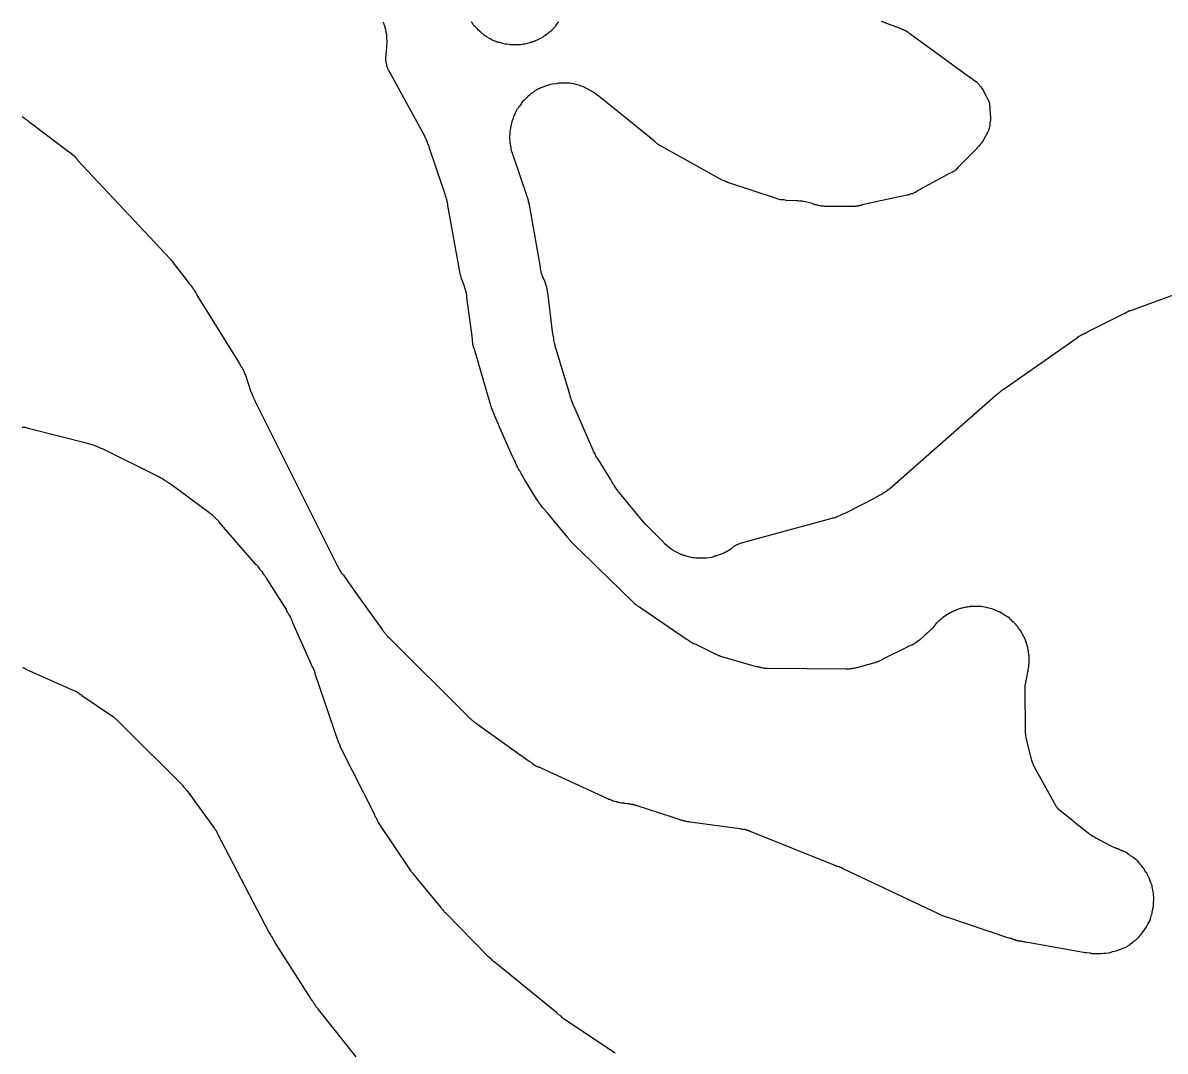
# Model space of a CAD drawing. Header units: millimetres. Extents: x 0 to 300, y 0 to 300.
# Drawn here: x 58.9 to 112.1, y 112.1 to 160 of the extents above; entities that cross this region are included whole.
import ezdxf

# ---------------------------------------------------------------- set-up
doc = ezdxf.new("R2010")
doc.units = ezdxf.units.MM
doc.layers.add('CUT', color=7, linetype='CONTINUOUS')

msp = doc.modelspace()

# ---------------------------------------------------------------- linework, layer by layer
at = {"layer": 'CUT'}
for points in [[(58.82, 155.63), (58.91, 155.57), (58.92, 155.56), (58.94, 155.54), (58.98, 155.51), (59, 155.49), (59.03, 155.47), (59.04, 155.47), (59.08, 155.44), (59.14, 155.39), (59.38, 155.21), (60.99, 154), (61.02, 153.98), (61.12, 153.9), (61.13, 153.89), (61.14, 153.88), (61.15, 153.87), (61.16, 153.87), (61.17, 153.86), (61.18, 153.85), (61.19, 153.84), (61.24, 153.8), (61.28, 153.76), (61.28, 153.75), (61.29, 153.74), (61.3, 153.74), (61.31, 153.73), (61.34, 153.7), (61.34, 153.69), (61.37, 153.66), (61.38, 153.64), (61.41, 153.6), (63.57, 151.3), (65.72, 148.99), (65.73, 148.98), (65.74, 148.98), (65.74, 148.97), (65.75, 148.96), (65.76, 148.95), (65.77, 148.95), (65.78, 148.94), (65.78, 148.93), (65.78, 148.92), (65.79, 148.92), (65.79, 148.91), (65.8, 148.91), (65.8, 148.9), (65.81, 148.89), (65.82, 148.88), (65.82, 148.87), (65.84, 148.85), (65.85, 148.84), (65.87, 148.81), (66.57, 147.89), (66.58, 147.89), (66.6, 147.86), (66.62, 147.84), (66.63, 147.83), (66.63, 147.82), (66.64, 147.81), (66.65, 147.81), (66.66, 147.8), (66.68, 147.77), (66.7, 147.74), (66.73, 147.7), (66.74, 147.69), (66.75, 147.67), (66.76, 147.66), (66.76, 147.65), (66.77, 147.64), (66.78, 147.63), (66.78, 147.62), (66.79, 147.6), (66.8, 147.6), (66.81, 147.59), (66.82, 147.57), (66.82, 147.56), (66.83, 147.55), (66.85, 147.52), (66.86, 147.49), (66.87, 147.49), (66.89, 147.46), (66.92, 147.41), (66.93, 147.39), (66.96, 147.33), (66.97, 147.31), (67, 147.26), (68.84, 144.29), (68.89, 144.21), (68.91, 144.18), (68.96, 144.1), (69.04, 143.97), (69.05, 143.96), (69.07, 143.93), (69.08, 143.91), (69.09, 143.89), (69.09, 143.88), (69.1, 143.86), (69.11, 143.85), (69.12, 143.84), (69.13, 143.82), (69.14, 143.8), (69.15, 143.77), (69.16, 143.75), (69.16, 143.74), (69.17, 143.72), (69.18, 143.71), (69.18, 143.7), (69.18, 143.69), (69.19, 143.68), (69.19, 143.67), (69.19, 143.66), (69.2, 143.64), (69.21, 143.62), (69.23, 143.58), (69.36, 143.19), (69.49, 142.8), (69.5, 142.79), (69.51, 142.77), (69.51, 142.76), (69.52, 142.74), (69.53, 142.71), (69.54, 142.69), (69.55, 142.67), (69.55, 142.65), (69.56, 142.64), (69.56, 142.63), (69.57, 142.62), (69.58, 142.59), (69.6, 142.54), (69.62, 142.48), (69.64, 142.46), (69.64, 142.45), (69.67, 142.38), (69.68, 142.35), (73.53, 134.67), (73.55, 134.62), (73.58, 134.57), (73.6, 134.55), (73.6, 134.53), (73.63, 134.48), (73.64, 134.47), (73.66, 134.42), (73.7, 134.38), (73.7, 134.37), (73.73, 134.33), (73.74, 134.32), (73.75, 134.32), (73.76, 134.3), (73.76, 134.29), (73.77, 134.29), (73.77, 134.28), (73.8, 134.25), (74.01, 133.96), (74.12, 133.8), (74.26, 133.6), (74.37, 133.45), (75.6, 131.73), (75.61, 131.71), (75.64, 131.67), (75.65, 131.66), (75.66, 131.65), (75.69, 131.62), (75.73, 131.56), (75.75, 131.53), (75.76, 131.52), (75.77, 131.51), (75.8, 131.48), (75.86, 131.41), (75.86, 131.4), (75.91, 131.35), (75.92, 131.35), (75.93, 131.34), (79.63, 127.66), (79.66, 127.62), (79.67, 127.61), (79.68, 127.61), (79.68, 127.6), (79.69, 127.59), (79.7, 127.59), (79.71, 127.58), (79.73, 127.56), (79.77, 127.52), (79.8, 127.49), (79.81, 127.49), (79.82, 127.48), (79.83, 127.47), (79.84, 127.46), (79.87, 127.44), (79.89, 127.42), (79.9, 127.42), (79.91, 127.41), (79.92, 127.4), (79.93, 127.39), (79.94, 127.38), (79.94, 127.37), (79.97, 127.36), (79.99, 127.35), (79.99, 127.34), (80, 127.34), (80.05, 127.3), (80.07, 127.29), (82.42, 125.62), (82.46, 125.59), (82.47, 125.59), (82.51, 125.56), (82.53, 125.54), (82.56, 125.53), (82.58, 125.51), (82.61, 125.48), (82.68, 125.43), (82.71, 125.41), (82.77, 125.37), (82.79, 125.36), (82.87, 125.33), (82.9, 125.32), (82.91, 125.32), (82.93, 125.31), (82.95, 125.3), (82.96, 125.3), (82.98, 125.29), (83, 125.28), (86.08, 123.86), (86.09, 123.85), (86.11, 123.84), (86.12, 123.84), (86.14, 123.83), (86.15, 123.83), (86.16, 123.82), (86.17, 123.82), (86.21, 123.81), (86.22, 123.8), (86.23, 123.8), (86.28, 123.78), (86.3, 123.77), (86.32, 123.76), (86.34, 123.76), (86.38, 123.74), (86.4, 123.73), (86.46, 123.72), (86.5, 123.71), (86.53, 123.7), (86.54, 123.7), (86.55, 123.69), (86.56, 123.69), (86.58, 123.69), (86.59, 123.68), (86.64, 123.67), (86.69, 123.66), (86.75, 123.65), (86.77, 123.65), (86.78, 123.65), (86.86, 123.64), (86.87, 123.63), (86.88, 123.63), (86.89, 123.63), (86.9, 123.63), (86.93, 123.63), (87.03, 123.62), (87.04, 123.62), (87.09, 123.61), (87.1, 123.61), (87.12, 123.61), (87.13, 123.61), (87.14, 123.6), (87.15, 123.6), (87.2, 123.59), (87.22, 123.59), (87.24, 123.59), (87.27, 123.58), (87.28, 123.58), (87.29, 123.57), (87.3, 123.57), (87.34, 123.56), (87.35, 123.56), (87.36, 123.56), (87.38, 123.55), (87.4, 123.54), (87.41, 123.54), (87.42, 123.54), (87.43, 123.54), (87.44, 123.53), (89.16, 122.97), (89.44, 122.88), (89.47, 122.87), (89.5, 122.86), (89.54, 122.85), (89.56, 122.85), (89.59, 122.84), (89.66, 122.82), (89.67, 122.82), (89.68, 122.81), (89.69, 122.81), (89.7, 122.81), (89.73, 122.8), (89.76, 122.79), (89.82, 122.78), (89.89, 122.77), (89.94, 122.76), (89.95, 122.76), (89.96, 122.76), (92.28, 122.45), (92.31, 122.44), (92.34, 122.43), (92.39, 122.42), (92.4, 122.42), (92.44, 122.41), (92.48, 122.41), (92.5, 122.41), (92.51, 122.41), (92.52, 122.41), (92.53, 122.41), (92.53, 122.4), (92.54, 122.4), (92.58, 122.39), (92.59, 122.39), (92.6, 122.39), (92.6, 122.38), (92.61, 122.38), (92.62, 122.38), (92.63, 122.38), (92.64, 122.37), (92.65, 122.37), (92.66, 122.37), (92.67, 122.36), (92.68, 122.36), (92.69, 122.36), (92.7, 122.35), (92.71, 122.35), (92.72, 122.34), (92.73, 122.34), (92.74, 122.33), (92.79, 122.31), (96.67, 120.75), (96.69, 120.74), (96.72, 120.73), (96.75, 120.72), (96.81, 120.7), (96.85, 120.69), (96.88, 120.68), (96.9, 120.67), (96.92, 120.66), (96.95, 120.65), (96.97, 120.64), (96.98, 120.64), (96.99, 120.64), (97, 120.63), (97.01, 120.63), (97.02, 120.62), (97.03, 120.62), (97.04, 120.62), (97.04, 120.61), (97.05, 120.61), (97.06, 120.6), (97.08, 120.59), (101.49, 118.5), (101.51, 118.49), (101.52, 118.49), (101.53, 118.48), (101.55, 118.47), (101.56, 118.47), (101.58, 118.46), (101.59, 118.46), (101.6, 118.45), (101.63, 118.44), (101.64, 118.44), (101.65, 118.44), (101.64, 118.43), (101.86, 118.34), (101.9, 118.33), (101.96, 118.31), (104.8, 117.36), (104.84, 117.35), (104.88, 117.34), (104.89, 117.34), (104.91, 117.34), (104.94, 117.33), (104.99, 117.31), (105, 117.3), (105.03, 117.29), (105.05, 117.28), (105.06, 117.28), (105.07, 117.28), (105.08, 117.27), (105.1, 117.27), (105.13, 117.26), (105.14, 117.25), (105.19, 117.24), (105.2, 117.23), (105.22, 117.23), (105.24, 117.22), (105.27, 117.22), (105.3, 117.21), (105.35, 117.21), (105.36, 117.21), (105.37, 117.21), (105.38, 117.2), (105.39, 117.2), (105.4, 117.2), (105.43, 117.19), (105.45, 117.19), (105.46, 117.19), (105.47, 117.19), (105.48, 117.18), (105.49, 117.18), (105.5, 117.18), (105.51, 117.18), (105.53, 117.18), (105.57, 117.17), (105.6, 117.16), (105.78, 117.13), (108.3, 116.68), (108.36, 116.67), (108.37, 116.67), (108.4, 116.67), (108.41, 116.67), (108.44, 116.67), (108.58, 116.65), (108.59, 116.65), (108.6, 116.65), (108.61, 116.64), (108.62, 116.64), (108.63, 116.64), (108.64, 116.64), (108.68, 116.63), (108.75, 116.63), (108.84, 116.63), (109.1, 116.63), (109.14, 116.63), (109.25, 116.64), (109.26, 116.64), (109.29, 116.64), (109.33, 116.64), (109.49, 116.66), (109.55, 116.67), (109.6, 116.69), (109.66, 116.71), (109.82, 116.75), (109.88, 116.77), (110.03, 116.82), (110.08, 116.84), (110.11, 116.85), (110.19, 116.88), (110.23, 116.9), (110.27, 116.92), (110.28, 116.92), (110.32, 116.94), (110.37, 116.98), (110.4, 117), (110.43, 117.01), (110.43, 117.02), (110.45, 117.03), (110.46, 117.04), (110.5, 117.07), (110.6, 117.15), (110.61, 117.16), (110.65, 117.18), (110.68, 117.21), (110.7, 117.22), (110.74, 117.26), (110.77, 117.29), (110.79, 117.3), (110.84, 117.34), (110.88, 117.38), (110.92, 117.43), (110.96, 117.48), (110.99, 117.52), (110.99, 117.53), (111.02, 117.56), (111.03, 117.56), (111.06, 117.6), (111.18, 117.77), (111.21, 117.82), (111.29, 117.96), (111.31, 117.99), (111.39, 118.15), (111.41, 118.19), (111.42, 118.24), (111.48, 118.43), (111.5, 118.49), (111.5, 118.5), (111.51, 118.54), (111.51, 118.55), (111.54, 118.69), (111.54, 118.7), (111.56, 118.81), (111.57, 118.87), (111.57, 118.92), (111.57, 118.96), (111.58, 119.16), (111.58, 119.23), (111.57, 119.37), (111.56, 119.45), (111.55, 119.48), (111.52, 119.67), (111.51, 119.73), (111.5, 119.77), (111.5, 119.78), (111.48, 119.85), (111.46, 119.91), (111.45, 119.92), (111.43, 119.97), (111.36, 120.15), (111.35, 120.17), (111.31, 120.26), (111.28, 120.31), (111.25, 120.36), (111.22, 120.4), (111.19, 120.44), (111.17, 120.48), (111.14, 120.53), (111.11, 120.57), (111.11, 120.58), (111.08, 120.62), (111.02, 120.69), (111.01, 120.71), (110.99, 120.74), (110.96, 120.77), (110.95, 120.79), (110.91, 120.83), (110.89, 120.86), (110.87, 120.88), (110.83, 120.93), (110.79, 120.97), (110.74, 121.01), (110.64, 121.09), (110.6, 121.12), (110.59, 121.12), (110.55, 121.15), (110.5, 121.18), (110.46, 121.2), (110.43, 121.22), (110.41, 121.24), (110.39, 121.26), (110.38, 121.26), (110.38, 121.27), (110.37, 121.28), (110.36, 121.29), (110.34, 121.3), (110.29, 121.33), (110.28, 121.33), (110.26, 121.35), (110.24, 121.36), (110.19, 121.38), (110.15, 121.39), (110.13, 121.4), (110.12, 121.4), (110.1, 121.41), (110.09, 121.41), (110.08, 121.41), (110.08, 121.42), (110.05, 121.43), (110.04, 121.44), (110, 121.45), (109.99, 121.46), (109.98, 121.47), (109.96, 121.47), (109.95, 121.48), (109.91, 121.49), (109.9, 121.5), (109.89, 121.5), (109.88, 121.5), (109.85, 121.51), (109.84, 121.52), (109.83, 121.52), (109.82, 121.52), (109.81, 121.53), (109.8, 121.53), (109.78, 121.54), (109.77, 121.55), (109.73, 121.57), (109.66, 121.6), (109.65, 121.6), (109.62, 121.61), (109.33, 121.76), (109.27, 121.79), (109.25, 121.8), (109.24, 121.81), (108.92, 121.98), (108.91, 121.98), (108.89, 121.99), (108.88, 122), (108.87, 122.01), (108.86, 122.02), (108.82, 122.04), (108.76, 122.07), (108.73, 122.08), (108.72, 122.09), (108.68, 122.13), (108.66, 122.14), (108.63, 122.15), (108.6, 122.17), (108.55, 122.21), (108.53, 122.22), (108.52, 122.23), (107.87, 122.75), (107.83, 122.78), (107.73, 122.87), (107.5, 123.05), (107.3, 123.21), (107.29, 123.21), (107.29, 123.22), (107.28, 123.22), (107.27, 123.24), (107.25, 123.25), (107.19, 123.31), (107.17, 123.32), (107.15, 123.33), (107.14, 123.35), (107.11, 123.39), (107.1, 123.4), (107.09, 123.4), (107.08, 123.41), (107.04, 123.47), (107.03, 123.48), (107.02, 123.5), (107.02, 123.51), (106.99, 123.56), (106.99, 123.57), (106.98, 123.59), (106.97, 123.61), (106.95, 123.63), (106.02, 125.31), (106.02, 125.32), (106.01, 125.33), (106, 125.35), (105.99, 125.37), (105.99, 125.38), (105.98, 125.39), (105.97, 125.4), (105.97, 125.41), (105.96, 125.43), (105.95, 125.46), (105.94, 125.5), (105.93, 125.51), (105.92, 125.54), (105.91, 125.58), (105.9, 125.59), (105.9, 125.6), (105.9, 125.62), (105.89, 125.63), (105.87, 125.7), (105.86, 125.75), (105.86, 125.76), (105.86, 125.77), (105.85, 125.81), (105.83, 125.86), (105.66, 126.54), (105.66, 126.56), (105.65, 126.61), (105.64, 126.62), (105.64, 126.63), (105.64, 126.64), (105.64, 126.65), (105.63, 126.66), (105.63, 126.67), (105.63, 126.68), (105.63, 126.7), (105.62, 126.76), (105.62, 126.77), (105.61, 126.79), (105.61, 126.8), (105.61, 126.81), (105.61, 126.84), (105.61, 126.86), (105.6, 126.88), (105.6, 126.89), (105.6, 126.9), (105.6, 126.91), (105.6, 126.93), (105.6, 126.94), (105.6, 126.95), (105.6, 126.97), (105.6, 126.98), (105.58, 128.94), (105.58, 128.96), (105.58, 128.99), (105.58, 129.02), (105.58, 129.03), (105.58, 129.04), (105.58, 129.06), (105.58, 129.08), (105.59, 129.09), (105.59, 129.1), (105.59, 129.11), (105.59, 129.13), (105.6, 129.19), (105.6, 129.2), (105.61, 129.21), (105.61, 129.24), (105.61, 129.26), (105.62, 129.29), (105.62, 129.3), (105.62, 129.31), (105.62, 129.32), (105.63, 129.33), (105.63, 129.34), (105.63, 129.35), (105.64, 129.39), (105.64, 129.4), (105.64, 129.41), (105.69, 129.64), (105.69, 129.65), (105.7, 129.7), (105.7, 129.71), (105.71, 129.73), (105.71, 129.75), (105.72, 129.76), (105.72, 129.77), (105.72, 129.78), (105.72, 129.8), (105.73, 129.81), (105.73, 129.82), (105.73, 129.83), (105.73, 129.84), (105.73, 129.85), (105.75, 129.99), (105.76, 130), (105.76, 130.04), (105.76, 130.05), (105.76, 130.06), (105.76, 130.08), (105.76, 130.11), (105.77, 130.12), (105.77, 130.13), (105.77, 130.14), (105.77, 130.19), (105.77, 130.2), (105.77, 130.24), (105.77, 130.25), (105.77, 130.28), (105.77, 130.3), (105.77, 130.4), (105.77, 130.48), (105.77, 130.5), (105.76, 130.51), (105.76, 130.52), (105.76, 130.54), (105.75, 130.6), (105.74, 130.67), (105.74, 130.71), (105.74, 130.73), (105.73, 130.78), (105.71, 130.87), (105.7, 130.91), (105.69, 130.93), (105.68, 130.97), (105.67, 131), (105.67, 131.01), (105.67, 131.02), (105.66, 131.03), (105.65, 131.06), (105.65, 131.07), (105.65, 131.08), (105.64, 131.11), (105.62, 131.16), (105.61, 131.2), (105.6, 131.21), (105.6, 131.22), (105.6, 131.23), (105.59, 131.25), (105.58, 131.25), (105.53, 131.37), (105.52, 131.39), (105.52, 131.4), (105.51, 131.42), (105.5, 131.43), (105.48, 131.47), (105.46, 131.51), (105.39, 131.62), (105.39, 131.63), (105.39, 131.64), (105.38, 131.65), (105.36, 131.68), (105.35, 131.69), (105.28, 131.78), (105.25, 131.83), (105.24, 131.84), (105.22, 131.86), (105.21, 131.88), (105.19, 131.9), (105.18, 131.91), (105.18, 131.92), (105.17, 131.93), (105.16, 131.94), (105.15, 131.95), (105.1, 132), (105.09, 132.02), (105.07, 132.03), (105.05, 132.06), (105.03, 132.07), (104.91, 132.19), (104.9, 132.19), (104.88, 132.21), (104.87, 132.22), (104.87, 132.23), (104.79, 132.29), (104.77, 132.3), (104.73, 132.33), (104.72, 132.34), (104.68, 132.36), (104.67, 132.37), (104.65, 132.38), (104.62, 132.4), (104.6, 132.41), (104.51, 132.47), (104.46, 132.5), (104.45, 132.5), (104.43, 132.51), (104.38, 132.54), (104.37, 132.54), (104.35, 132.55), (104.3, 132.58), (104.24, 132.6), (104.07, 132.67), (104.01, 132.69), (103.83, 132.74), (103.78, 132.75), (103.59, 132.78), (103.54, 132.79), (103.35, 132.8), (103.29, 132.8), (103.27, 132.8), (103.24, 132.8), (103.2, 132.8), (103.11, 132.79), (103.06, 132.79), (103.05, 132.79), (103.02, 132.79), (103, 132.78), (102.99, 132.78), (102.98, 132.78), (102.91, 132.77), (102.9, 132.77), (102.86, 132.77), (102.86, 132.76), (102.83, 132.76), (102.81, 132.76), (102.72, 132.74), (102.7, 132.73), (102.62, 132.71), (102.59, 132.7), (102.58, 132.7), (102.57, 132.7), (102.39, 132.64), (102.38, 132.63), (102.36, 132.62), (102.34, 132.62), (102.33, 132.61), (102.31, 132.6), (102.3, 132.6), (102.29, 132.6), (102.25, 132.58), (102.23, 132.57), (102.2, 132.55), (102.18, 132.54), (102.17, 132.54), (102.16, 132.53), (102.15, 132.53), (102.12, 132.51), (101.96, 132.42), (101.95, 132.42), (101.94, 132.42), (101.92, 132.4), (101.91, 132.39), (101.75, 132.28), (101.72, 132.25), (101.71, 132.25), (101.7, 132.24), (101.67, 132.21), (101.66, 132.2), (101.65, 132.2), (101.63, 132.18), (101.58, 132.14), (101.57, 132.13), (101.53, 132.1), (101.5, 132.06), (101.48, 132.04), (101.42, 131.98), (101.41, 131.96), (101.4, 131.95), (101.39, 131.94), (101.37, 131.92), (101.37, 131.91), (101.35, 131.89), (101.25, 131.77), (101.22, 131.74), (101.21, 131.73), (101.2, 131.72), (101.19, 131.72), (101.17, 131.69), (101.16, 131.68), (101.15, 131.67), (101.13, 131.66), (101.12, 131.66), (101.12, 131.65), (101.12, 131.64), (101.11, 131.64), (101.09, 131.63), (101.03, 131.57), (101, 131.54), (100.91, 131.46), (100.88, 131.43), (100.84, 131.39), (100.69, 131.26), (100.67, 131.24), (100.64, 131.22), (100.63, 131.21), (100.62, 131.2), (100.61, 131.2), (100.58, 131.18), (100.52, 131.13), (100.51, 131.12), (100.46, 131.09), (100.45, 131.08), (100.43, 131.07), (100.4, 131.05), (100.39, 131.05), (100.38, 131.04), (100.37, 131.04), (100.36, 131.03), (100.35, 131.03), (100.35, 131.02), (100.33, 131.01), (100.32, 131.01), (100.31, 131), (100.28, 130.99), (100.24, 130.97), (100.22, 130.96), (100.16, 130.94), (100.08, 130.9), (98.91, 130.32), (98.89, 130.3), (98.81, 130.26), (98.78, 130.25), (98.75, 130.23), (98.74, 130.23), (98.69, 130.21), (98.68, 130.2), (98.67, 130.2), (98.63, 130.19), (98.62, 130.18), (98.6, 130.18), (98.59, 130.17), (98.58, 130.17), (98.57, 130.17), (98.24, 130.08), (98.2, 130.07), (98.12, 130.05), (97.73, 129.94), (97.72, 129.94), (97.65, 129.92), (97.64, 129.92), (97.61, 129.91), (97.6, 129.91), (97.59, 129.91), (97.58, 129.91), (97.57, 129.9), (97.56, 129.9), (97.55, 129.9), (97.54, 129.9), (97.51, 129.89), (97.5, 129.89), (97.43, 129.89), (97.38, 129.88), (97.34, 129.88), (97.32, 129.88), (97.3, 129.87), (97.28, 129.87), (97.26, 129.87), (97.22, 129.87), (93.55, 129.91), (93.54, 129.91), (93.53, 129.91), (93.5, 129.91), (93.47, 129.91), (93.46, 129.91), (93.45, 129.91), (93.44, 129.91), (93.43, 129.91), (93.41, 129.91), (93.4, 129.92), (93.39, 129.92), (93.33, 129.93), (93.31, 129.93), (93.3, 129.93), (93.29, 129.93), (93.28, 129.94), (93.27, 129.94), (93.24, 129.95), (93.23, 129.95), (93.22, 129.95), (93.2, 129.96), (93.19, 129.96), (93.18, 129.97), (93.16, 129.97), (93.12, 129.98), (93.11, 129.98), (93.1, 129.98), (93.06, 129.99), (91.4, 130.46), (91.38, 130.47), (91.36, 130.48), (91.33, 130.49), (91.32, 130.49), (91.31, 130.49), (91.3, 130.5), (91.29, 130.5), (91.25, 130.52), (91.19, 130.55), (91.18, 130.55), (91.17, 130.55), (91.15, 130.56), (91.14, 130.57), (90.27, 131.01), (90.25, 131.02), (90.2, 131.04), (90.14, 131.06), (90.13, 131.06), (90.12, 131.06), (90.1, 131.07), (90.08, 131.08), (90.07, 131.09), (90.06, 131.09), (90.06, 131.1), (90.05, 131.1), (90.03, 131.12), (90.02, 131.12), (90, 131.13), (89.99, 131.13), (89.99, 131.14), (89.98, 131.14), (89.97, 131.15), (89.96, 131.16), (89.94, 131.18), (89.93, 131.18), (89.92, 131.19), (89.91, 131.19), (89.91, 131.2), (89.9, 131.2), (89.89, 131.21), (89.88, 131.22), (89.87, 131.22), (89.84, 131.24), (89.83, 131.25), (89.82, 131.25), (89.81, 131.26), (89.8, 131.26), (89.79, 131.27), (89.78, 131.28), (87.67, 132.72), (87.61, 132.76), (87.6, 132.76), (87.54, 132.8), (87.49, 132.84), (87.47, 132.85), (87.45, 132.87), (87.41, 132.9), (87.39, 132.91), (87.36, 132.94), (87.34, 132.96), (87.32, 132.98), (87.31, 132.99), (87.3, 132.99), (87.29, 133), (87.29, 133.01), (85.63, 134.63), (85.45, 134.81), (85.24, 135.01), (85.08, 135.16), (84.54, 135.69), (84.45, 135.78), (84.44, 135.79), (84.43, 135.8), (84.42, 135.81), (84.41, 135.82), (84.4, 135.83), (84.39, 135.85), (84.38, 135.85), (84.37, 135.86), (84.37, 135.87), (84.36, 135.88), (84.35, 135.89), (84.34, 135.9), (84.33, 135.91), (84.32, 135.92), (84.31, 135.93), (84.31, 135.94), (84.3, 135.97), (84.29, 135.97), (84.28, 135.99), (84.25, 136.03), (83.58, 136.83), (83.31, 137.16), (83.15, 137.35), (83.1, 137.4), (83.01, 137.51), (83, 137.52), (83, 137.53), (82.99, 137.54), (82.98, 137.55), (82.98, 137.56), (82.97, 137.57), (82.96, 137.58), (82.95, 137.59), (82.94, 137.6), (82.94, 137.61), (82.93, 137.62), (82.93, 137.64), (82.92, 137.64), (82.91, 137.64), (82.91, 137.65), (82.91, 137.66), (82.9, 137.67), (82.89, 137.67), (82.89, 137.68), (82.88, 137.69), (82.88, 137.7), (82.87, 137.71), (82.86, 137.73), (82.85, 137.74), (82.82, 137.78), (82.28, 138.67), (82.13, 138.92), (82.09, 138.99), (82.05, 139.06), (82.02, 139.11), (82.01, 139.12), (82, 139.15), (81.99, 139.17), (81.98, 139.18), (81.98, 139.19), (81.97, 139.19), (81.97, 139.2), (81.96, 139.21), (81.95, 139.22), (81.94, 139.23), (81.94, 139.24), (81.93, 139.25), (81.93, 139.26), (81.92, 139.27), (81.92, 139.28), (81.91, 139.29), (81.91, 139.3), (81.91, 139.31), (81.9, 139.32), (81.89, 139.33), (81.89, 139.34), (81.88, 139.35), (81.88, 139.36), (81.87, 139.38), (81.77, 139.61), (81.69, 139.79), (81.56, 140.07), (81.17, 140.95), (81.05, 141.23), (81.04, 141.25), (81.03, 141.28), (80.83, 141.75), (80.83, 141.76), (80.8, 141.84), (80.78, 141.87), (80.76, 141.93), (80.75, 141.94), (80.74, 141.95), (80.74, 141.97), (80.74, 141.98), (80.73, 141.99), (80.73, 142), (80.72, 142.03), (80.71, 142.04), (80.71, 142.05), (80.69, 142.11), (80.6, 142.42), (80.6, 142.43), (79.93, 144.73), (79.91, 144.78), (79.89, 144.83), (79.87, 144.87), (79.87, 144.88), (79.86, 144.89), (79.86, 144.9), (79.86, 144.91), (79.86, 144.93), (79.85, 144.98), (79.84, 144.99), (79.84, 145), (79.84, 145.02), (79.81, 145.24), (79.78, 145.51), (79.75, 145.73), (79.62, 146.75), (79.56, 147.19), (79.56, 147.25), (79.55, 147.31), (79.52, 147.46), (79.5, 147.51), (79.5, 147.52), (79.49, 147.55), (79.45, 147.69), (79.45, 147.7), (79.44, 147.71), (79.44, 147.72), (79.44, 147.73), (79.43, 147.74), (79.43, 147.75), (79.43, 147.76), (79.36, 147.93), (79.35, 147.96), (79.33, 148.01), (79.32, 148.03), (79.31, 148.04), (79.31, 148.05), (79.3, 148.08), (79.3, 148.11), (79.28, 148.17), (79.27, 148.23), (79.26, 148.25), (79.25, 148.31), (78.67, 151.48), (78.67, 151.49), (78.66, 151.53), (78.66, 151.54), (78.65, 151.59), (78.65, 151.6), (78.65, 151.62), (78.64, 151.64), (78.64, 151.66), (78.64, 151.67), (78.63, 151.7), (78.63, 151.71), (78.63, 151.72), (78.63, 151.74), (78.62, 151.75), (78.62, 151.76), (78.62, 151.78), (78.61, 151.78), (78.61, 151.8), (78.6, 151.82), (78.59, 151.86), (78.58, 151.87), (78.57, 151.91), (78.56, 151.92), (78.56, 151.93), (78.56, 151.94), (78.55, 151.99), (78.54, 152.01), (78.53, 152.02), (78.53, 152.03), (78.53, 152.04), (78.48, 152.19), (78.45, 152.28), (78.43, 152.34), (78.4, 152.41), (77.82, 154.15), (77.8, 154.2), (77.79, 154.24), (77.78, 154.26), (77.76, 154.31), (77.74, 154.36), (77.72, 154.42), (77.72, 154.43), (77.71, 154.44), (77.71, 154.45), (77.71, 154.46), (77.7, 154.47), (77.7, 154.48), (77.68, 154.53), (77.67, 154.54), (77.66, 154.56), (77.65, 154.57), (77.64, 154.59), (77.62, 154.63), (77.61, 154.65), (77.61, 154.66), (77.6, 154.68), (77.59, 154.72), (76, 157.64), (75.99, 157.65), (75.98, 157.66), (75.97, 157.68), (75.97, 157.69), (75.96, 157.7), (75.96, 157.71), (75.95, 157.71), (75.95, 157.72), (75.92, 157.77), (75.91, 157.79), (75.9, 157.81), (75.87, 157.87), (75.86, 157.9), (75.86, 157.91), (75.85, 157.92), (75.84, 157.95), (75.84, 157.96), (75.84, 157.98), (75.83, 157.98), (75.83, 157.99), (75.83, 158.01), (75.82, 158.03), (75.82, 158.04), (75.81, 158.09), (75.79, 158.19), (75.79, 158.2), (75.79, 158.21), (75.78, 158.22), (75.78, 158.23), (75.78, 158.25), (75.78, 158.3), (75.78, 158.34), (75.78, 158.4), (75.78, 158.43), (75.79, 158.44), (75.79, 158.45), (75.79, 158.49), (75.79, 158.54), (75.82, 158.83), (75.82, 158.84), (75.83, 158.85), (75.83, 158.88), (75.83, 158.93), (75.84, 159.01), (75.84, 159.05), (75.84, 159.09), (75.84, 159.1), (75.84, 159.15), (75.83, 159.28), (75.83, 159.31), (75.83, 159.33), (75.83, 159.34), (75.83, 159.38), (75.82, 159.44), (75.8, 159.55), (75.79, 159.59), (75.78, 159.65), (75.78, 159.66), (75.77, 159.71), (75.75, 159.77), (75.74, 159.8), (75.74, 159.81), (75.73, 159.82), (75.73, 159.83), (75.73, 159.84), (75.71, 159.9), (75.7, 159.91), (75.7, 159.92), (75.7, 159.93), (75.69, 159.97), (75.67, 160.02)], [(79.75, 160.04), (79.8, 159.99), (79.8, 159.98), (79.82, 159.95), (79.83, 159.94), (79.85, 159.92), (79.87, 159.89), (79.91, 159.85), (80.03, 159.73), (80.04, 159.72), (80.16, 159.6), (80.2, 159.56), (80.21, 159.56), (80.25, 159.52), (80.28, 159.5), (80.3, 159.49), (80.33, 159.46), (80.38, 159.42), (80.4, 159.41), (80.41, 159.4), (80.42, 159.39), (80.43, 159.39), (80.44, 159.38), (80.46, 159.37), (80.48, 159.35), (80.59, 159.28), (80.64, 159.26), (80.65, 159.26), (80.65, 159.25), (80.69, 159.23), (80.74, 159.21), (80.79, 159.18), (80.8, 159.17), (80.81, 159.17), (80.84, 159.16), (80.86, 159.15), (80.9, 159.14), (80.91, 159.13), (80.93, 159.13), (80.94, 159.12), (80.98, 159.11), (81, 159.1), (81.05, 159.09), (81.06, 159.09), (81.07, 159.09), (81.27, 159.04), (81.34, 159.02), (81.39, 159.02), (81.41, 159.02), (81.42, 159.02), (81.52, 159), (81.56, 158.99), (81.58, 158.99), (81.61, 158.99), (81.62, 158.99), (81.74, 158.98), (81.81, 158.98), (82.01, 158.99), (82.05, 158.99), (82.13, 159), (82.2, 159.01), (82.27, 159.02), (82.49, 159.08), (82.5, 159.08), (82.52, 159.09), (82.54, 159.09), (82.55, 159.09), (82.56, 159.1), (82.57, 159.1), (82.58, 159.1), (82.6, 159.11), (82.63, 159.12), (82.66, 159.13), (82.69, 159.14), (82.71, 159.15), (82.74, 159.16), (82.94, 159.25), (82.96, 159.26), (83.04, 159.3), (83.09, 159.33), (83.13, 159.36), (83.16, 159.39), (83.17, 159.39), (83.19, 159.41), (83.32, 159.5), (83.36, 159.53), (83.37, 159.54), (83.4, 159.56), (83.41, 159.57), (83.45, 159.6), (83.5, 159.64), (83.55, 159.69), (83.58, 159.72), (83.62, 159.76), (83.63, 159.78), (83.64, 159.78), (83.66, 159.81), (83.7, 159.85), (83.74, 159.91), (83.74, 159.92), (83.85, 160.05)], [(98.87, 160.07), (99.78, 159.73), (99.8, 159.72), (99.82, 159.71), (99.85, 159.7), (99.86, 159.7), (99.87, 159.69), (99.9, 159.69), (99.91, 159.68), (99.92, 159.68), (99.93, 159.67), (99.99, 159.64), (100.03, 159.62), (100.04, 159.61), (100.05, 159.61), (100.07, 159.6), (100.1, 159.57), (100.11, 159.57), (100.12, 159.56), (100.14, 159.54), (100.15, 159.53), (100.17, 159.52), (100.18, 159.51), (100.2, 159.5), (103.06, 157.42), (103.08, 157.41), (103.14, 157.37), (103.18, 157.34), (103.23, 157.3), (103.25, 157.29), (103.31, 157.25), (103.35, 157.22), (103.38, 157.19), (103.38, 157.18), (103.39, 157.18), (103.4, 157.17), (103.41, 157.16), (103.43, 157.13), (103.46, 157.08), (103.49, 157.04), (103.51, 157.03), (103.51, 157.02), (103.52, 157.01), (103.57, 156.93), (103.62, 156.86), (103.75, 156.6), (103.76, 156.58), (103.78, 156.55), (103.79, 156.52), (103.8, 156.51), (103.82, 156.46), (103.83, 156.45), (103.84, 156.44), (103.84, 156.43), (103.85, 156.42), (103.85, 156.41), (103.86, 156.4), (103.88, 156.35), (103.9, 156.31), (103.91, 156.28), (103.92, 156.25), (103.92, 156.24), (103.92, 156.22), (103.92, 156.19), (103.92, 156.15), (103.93, 156.12), (103.93, 156.11), (103.93, 156.05), (103.94, 156), (103.94, 155.99), (103.94, 155.96), (103.96, 155.6), (103.96, 155.48), (103.95, 155.37), (103.94, 155.35), (103.93, 155.29), (103.93, 155.23), (103.93, 155.2), (103.93, 155.18), (103.93, 155.16), (103.92, 155.15), (103.92, 155.14), (103.91, 155.11), (103.91, 155.1), (103.9, 155.08), (103.9, 155.07), (103.9, 155.06), (103.89, 155.03), (103.88, 155.02), (103.88, 155.01), (103.87, 154.99), (103.87, 154.98), (103.86, 154.95), (103.84, 154.92), (103.64, 154.55), (103.64, 154.54), (103.63, 154.52), (103.62, 154.51), (103.62, 154.5), (103.61, 154.49), (103.61, 154.48), (103.6, 154.47), (103.6, 154.46), (103.59, 154.45), (103.58, 154.44), (103.57, 154.43), (103.56, 154.42), (103.56, 154.41), (103.55, 154.4), (103.55, 154.39), (103.54, 154.38), (103.52, 154.36), (103.52, 154.35), (103.49, 154.32), (103.49, 154.31), (103.48, 154.3), (103.47, 154.29), (103.46, 154.28), (103.44, 154.26), (103.42, 154.24), (103.4, 154.22), (103.36, 154.18), (103.33, 154.14), (102.45, 153.26), (102.41, 153.21), (102.4, 153.19), (102.39, 153.19), (102.38, 153.18), (102.37, 153.16), (102.36, 153.15), (102.34, 153.13), (102.33, 153.12), (102.3, 153.11), (102.3, 153.1), (102.28, 153.08), (102.26, 153.06), (102.25, 153.06), (102.21, 153.04), (102.18, 153.03), (102.16, 153.02), (102.14, 153.01), (102.06, 152.98), (102.02, 152.96), (102, 152.95), (100.7, 152.24), (100.68, 152.23), (100.67, 152.22), (100.63, 152.19), (100.62, 152.19), (100.6, 152.18), (100.58, 152.17), (100.57, 152.16), (100.54, 152.15), (100.53, 152.14), (100.51, 152.12), (100.5, 152.12), (100.49, 152.11), (100.47, 152.1), (100.45, 152.09), (100.44, 152.09), (100.38, 152.06), (100.35, 152.04), (100.33, 152.03), (100.32, 152.03), (100.29, 152.02), (100.26, 152.02), (100.21, 152), (100.17, 151.99), (100.15, 151.98), (100.13, 151.98), (100.11, 151.97), (100.1, 151.97), (100.07, 151.97), (97.99, 151.51), (97.97, 151.5), (97.95, 151.49), (97.94, 151.49), (97.93, 151.49), (97.92, 151.49), (97.9, 151.48), (97.88, 151.48), (97.86, 151.47), (97.83, 151.46), (97.82, 151.46), (97.8, 151.45), (97.78, 151.45), (97.75, 151.45), (97.71, 151.45), (97.66, 151.44), (97.62, 151.44), (97.61, 151.44), (97.53, 151.43), (96.24, 151.44), (96.23, 151.44), (96.18, 151.45), (96.13, 151.45), (96.11, 151.45), (96.08, 151.45), (96.07, 151.45), (96.02, 151.47), (95.96, 151.48), (95.95, 151.48), (95.94, 151.48), (95.93, 151.48), (95.92, 151.49), (95.86, 151.51), (95.85, 151.51), (95.81, 151.52), (95.8, 151.52), (95.79, 151.52), (95.76, 151.53), (95.75, 151.53), (95.71, 151.55), (95.66, 151.57), (95.6, 151.59), (95.46, 151.63), (95.41, 151.64), (95.25, 151.67), (95.2, 151.68), (95.14, 151.69), (95.08, 151.69), (95.07, 151.69), (94.98, 151.7), (94.93, 151.7), (94.92, 151.7), (94.46, 151.72), (94.43, 151.72), (94.41, 151.73), (94.34, 151.74), (94.29, 151.74), (94.28, 151.74), (94.23, 151.75), (94.22, 151.75), (94.17, 151.75), (94.11, 151.77), (94.06, 151.78), (94.04, 151.79), (91.72, 152.56), (91.7, 152.57), (91.69, 152.57), (91.67, 152.58), (91.65, 152.59), (91.64, 152.59), (91.62, 152.6), (91.59, 152.61), (91.58, 152.61), (91.58, 152.62), (91.56, 152.63), (91.54, 152.64), (91.51, 152.65), (91.46, 152.67), (88.61, 154.25), (88.57, 154.27), (88.52, 154.3), (88.49, 154.32), (88.43, 154.36), (88.37, 154.42), (88.35, 154.43), (88.31, 154.48), (85.73, 156.56), (85.68, 156.59), (85.61, 156.64), (85.45, 156.76), (85.41, 156.78), (85.37, 156.81), (85.22, 156.89), (85.21, 156.9), (85.04, 156.98), (84.99, 157.01), (84.94, 157.03), (84.88, 157.05), (84.87, 157.05), (84.83, 157.07), (84.76, 157.09), (84.52, 157.15), (84.44, 157.17), (84.43, 157.17), (84.35, 157.18), (84.28, 157.18), (84.24, 157.18), (84.05, 157.19), (83.98, 157.19), (83.83, 157.18), (83.75, 157.17), (83.72, 157.16), (83.53, 157.13), (83.46, 157.12), (83.32, 157.08), (83.27, 157.06), (83.05, 156.98), (82.99, 156.96), (82.96, 156.94), (82.95, 156.94), (82.91, 156.92), (82.87, 156.9), (82.86, 156.9), (82.81, 156.87), (82.73, 156.82), (82.71, 156.8), (82.69, 156.79), (82.68, 156.78), (82.67, 156.77), (82.66, 156.77), (82.65, 156.76), (82.64, 156.75), (82.63, 156.75), (82.62, 156.74), (82.61, 156.73), (82.56, 156.7), (82.47, 156.63), (82.42, 156.58), (82.38, 156.54), (82.36, 156.52), (82.34, 156.5), (82.29, 156.46), (82.25, 156.42), (82.21, 156.38), (82.16, 156.34), (82.14, 156.3), (82.13, 156.29), (82.13, 156.28), (82.11, 156.27), (82.11, 156.26), (82.09, 156.23), (82.08, 156.21), (81.98, 156.08), (81.96, 156.06), (81.94, 156.03), (81.93, 156.01), (81.91, 155.98), (81.9, 155.97), (81.89, 155.95), (81.87, 155.92), (81.82, 155.82), (81.81, 155.79), (81.73, 155.61), (81.71, 155.56), (81.65, 155.38), (81.63, 155.32), (81.63, 155.3), (81.62, 155.26), (81.62, 155.25), (81.59, 155.11), (81.57, 155.01), (81.56, 154.95), (81.56, 154.89), (81.56, 154.85), (81.55, 154.65), (81.55, 154.57), (81.56, 154.48), (81.56, 154.47), (81.56, 154.41), (81.57, 154.35), (81.58, 154.31), (81.6, 154.22), (81.6, 154.2), (81.6, 154.16), (81.61, 154.14), (81.61, 154.13), (81.61, 154.11), (81.62, 154.06), (81.64, 154), (81.64, 153.99), (81.65, 153.97), (81.66, 153.95), (81.67, 153.93), (81.67, 153.91), (81.69, 153.85), (81.7, 153.85), (82.37, 151.87), (82.38, 151.84), (82.38, 151.82), (82.39, 151.8), (82.4, 151.77), (82.4, 151.76), (82.41, 151.74), (82.41, 151.73), (82.41, 151.72), (82.42, 151.69), (82.42, 151.68), (82.42, 151.66), (82.44, 151.6), (82.45, 151.57), (82.45, 151.56), (82.46, 151.51), (82.97, 148.61), (82.97, 148.6), (82.98, 148.55), (82.98, 148.52), (82.99, 148.49), (82.99, 148.46), (83, 148.43), (83.01, 148.39), (83.01, 148.37), (83.01, 148.36), (83.03, 148.3), (83.06, 148.21), (83.08, 148.16), (83.11, 148.11), (83.14, 148.04), (83.16, 148), (83.17, 147.99), (83.17, 147.98), (83.17, 147.96), (83.18, 147.95), (83.18, 147.93), (83.19, 147.92), (83.19, 147.91), (83.19, 147.9), (83.2, 147.89), (83.2, 147.88), (83.2, 147.87), (83.22, 147.82), (83.22, 147.81), (83.24, 147.77), (83.24, 147.76), (83.26, 147.72), (83.27, 147.66), (83.28, 147.61), (83.29, 147.58), (83.29, 147.55), (83.29, 147.53), (83.3, 147.49), (83.3, 147.48), (83.31, 147.44), (83.31, 147.43), (83.55, 145.49), (83.56, 145.43), (83.58, 145.38), (83.59, 145.32), (83.6, 145.27), (83.6, 145.26), (83.6, 145.2), (83.61, 145.14), (83.63, 145.08), (83.65, 144.99), (83.66, 144.97), (83.66, 144.95), (83.67, 144.9), (83.69, 144.85), (84.32, 142.76), (84.33, 142.71), (84.34, 142.69), (84.35, 142.66), (84.35, 142.65), (84.36, 142.6), (84.37, 142.55), (84.38, 142.54), (84.39, 142.49), (84.4, 142.48), (84.41, 142.44), (84.42, 142.42), (84.46, 142.3), (84.47, 142.28), (84.49, 142.24), (84.5, 142.21), (84.5, 142.2), (84.52, 142.16), (85.41, 140.12), (85.42, 140.11), (85.43, 140.07), (85.44, 140.05), (85.46, 140.01), (85.5, 139.93), (85.53, 139.88), (85.57, 139.79), (85.61, 139.74), (85.62, 139.72), (85.64, 139.68), (85.65, 139.67), (85.66, 139.66), (86.24, 138.73), (86.25, 138.71), (86.26, 138.7), (86.26, 138.69), (86.28, 138.67), (86.28, 138.66), (86.3, 138.63), (86.31, 138.62), (86.31, 138.61), (86.32, 138.6), (86.33, 138.56), (86.34, 138.56), (86.35, 138.54), (86.36, 138.51), (86.4, 138.47), (86.41, 138.46), (86.42, 138.44), (86.43, 138.41), (86.48, 138.33), (86.5, 138.3), (86.6, 138.17), (86.6, 138.16), (86.62, 138.14), (86.63, 138.12), (86.65, 138.11), (86.66, 138.09), (87.73, 136.79), (87.77, 136.75), (87.78, 136.75), (87.77, 136.74), (87.85, 136.65), (87.88, 136.63), (87.91, 136.6), (87.93, 136.58), (87.94, 136.57), (88.74, 135.77), (88.76, 135.75), (88.81, 135.7), (88.87, 135.66), (88.9, 135.63), (88.91, 135.63), (88.93, 135.6), (89.07, 135.49), (89.09, 135.47), (89.1, 135.47), (89.15, 135.44), (89.2, 135.4), (89.22, 135.39), (89.32, 135.34), (89.5, 135.25), (89.51, 135.24), (89.52, 135.24), (89.55, 135.23), (89.57, 135.22), (89.61, 135.21), (89.62, 135.2), (89.64, 135.2), (89.65, 135.19), (89.69, 135.18), (89.71, 135.17), (89.74, 135.17), (89.76, 135.16), (89.78, 135.16), (90, 135.1), (90.08, 135.08), (90.15, 135.08), (90.16, 135.08), (90.23, 135.07), (90.27, 135.07), (90.47, 135.06), (90.54, 135.06), (90.69, 135.07), (90.72, 135.07), (90.96, 135.1), (91.02, 135.11), (91.07, 135.13), (91.12, 135.15), (91.15, 135.16), (91.18, 135.16), (91.23, 135.18), (91.29, 135.2), (91.38, 135.24), (91.4, 135.24), (91.42, 135.25), (91.48, 135.27), (91.51, 135.28), (91.54, 135.29), (91.56, 135.3), (91.57, 135.3), (91.59, 135.32), (91.62, 135.33), (91.63, 135.34), (91.64, 135.34), (91.68, 135.37), (91.69, 135.37), (91.79, 135.43), (91.81, 135.44), (91.84, 135.46), (91.89, 135.5), (91.9, 135.51), (91.9, 135.5), (92.04, 135.62), (92.09, 135.65), (92.15, 135.68), (92.17, 135.69), (92.22, 135.72), (92.24, 135.72), (92.27, 135.73), (92.28, 135.73), (92.3, 135.74), (92.36, 135.76), (92.41, 135.78), (92.42, 135.78), (92.43, 135.78), (92.46, 135.79), (96.53, 136.9), (96.54, 136.9), (96.6, 136.92), (96.62, 136.92), (96.66, 136.93), (96.72, 136.95), (96.78, 136.97), (96.8, 136.98), (96.81, 136.99), (96.82, 136.99), (97.01, 137.07), (97.04, 137.09), (97.07, 137.1), (97.08, 137.11), (97.09, 137.11), (97.14, 137.13), (97.19, 137.15), (98.62, 137.87), (98.66, 137.9), (98.69, 137.92), (98.7, 137.92), (98.71, 137.93), (98.75, 137.95), (98.76, 137.96), (98.91, 138.04), (98.95, 138.06), (99, 138.1), (99.02, 138.11), (99.04, 138.12), (99.07, 138.15), (99.09, 138.16), (99.13, 138.18), (99.15, 138.21), (99.18, 138.22), (99.21, 138.26), (99.22, 138.27), (99.23, 138.27), (99.27, 138.3), (104.22, 142.64), (104.23, 142.65), (104.26, 142.67), (104.29, 142.69), (104.29, 142.7), (104.31, 142.71), (104.35, 142.75), (104.36, 142.76), (104.37, 142.76), (104.4, 142.79), (104.42, 142.8), (104.46, 142.84), (104.47, 142.85), (104.47, 142.84), (104.48, 142.85), (104.52, 142.89), (104.53, 142.89), (104.54, 142.9), (104.55, 142.91), (104.58, 142.92), (104.6, 142.94), (107.92, 145.25), (107.93, 145.26), (107.95, 145.27), (107.97, 145.28), (107.99, 145.3), (108.02, 145.32), (108.06, 145.36), (108.07, 145.37), (108.1, 145.39), (108.13, 145.41), (108.16, 145.43), (108.2, 145.45), (108.23, 145.46), (108.27, 145.48), (108.31, 145.5), (108.35, 145.52), (108.36, 145.52), (108.38, 145.53), (108.41, 145.54), (108.44, 145.56), (108.46, 145.57), (108.49, 145.59), (110.2, 146.45), (110.22, 146.46), (110.24, 146.47), (110.34, 146.53), (110.35, 146.53), (110.37, 146.54), (110.42, 146.57), (110.44, 146.58), (110.46, 146.58), (110.48, 146.59), (110.5, 146.59), (110.55, 146.6), (110.6, 146.62), (110.62, 146.63), (110.64, 146.64), (113.36, 147.63)], [(86.47, 111.98), (84.16, 113.52), (84.1, 113.55), (84.09, 113.57), (84.06, 113.59), (84.05, 113.59), (84.01, 113.63), (83.99, 113.65), (83.95, 113.7), (83.92, 113.72), (83.9, 113.74), (83.84, 113.77), (83.83, 113.78), (83.82, 113.78), (83.79, 113.81), (83.78, 113.82), (83.74, 113.87), (80.9, 116.17), (80.83, 116.23), (80.82, 116.23), (80.8, 116.25), (80.78, 116.27), (80.76, 116.3), (80.74, 116.32), (80.7, 116.36), (80.69, 116.37), (80.68, 116.38), (80.66, 116.39), (80.62, 116.43), (80.58, 116.45), (80.58, 116.46), (80.54, 116.49), (80.52, 116.5), (80.52, 116.51), (78.58, 118.5), (78.53, 118.54), (78.52, 118.55), (78.5, 118.57), (78.48, 118.6), (78.48, 118.61), (78.46, 118.64), (78.45, 118.65), (78.44, 118.66), (78.41, 118.69), (78.41, 118.7), (78.39, 118.72), (78.37, 118.74), (78.35, 118.77), (77.22, 120.14), (77.19, 120.18), (77.15, 120.23), (77.11, 120.27), (77.1, 120.27), (77.09, 120.28), (77.08, 120.29), (77.08, 120.3), (77.07, 120.31), (77.06, 120.32), (77.05, 120.35), (77.03, 120.37), (77.02, 120.37), (77.02, 120.38), (77, 120.4), (76.98, 120.43), (76.96, 120.46), (76.92, 120.51), (76.89, 120.55), (75.43, 122.73), (75.42, 122.76), (75.41, 122.77), (75.41, 122.78), (75.39, 122.83), (75.36, 122.87), (75.36, 122.88), (75.35, 122.89), (75.34, 122.91), (75.32, 122.95), (75.3, 122.98), (75.28, 123.03), (75.26, 123.08), (73.71, 126.15), (73.68, 126.21), (73.63, 126.35), (73.61, 126.4), (73.59, 126.42), (72.49, 129.66), (72.49, 129.68), (72.48, 129.72), (72.47, 129.73), (72.46, 129.77), (72.44, 129.82), (72.44, 129.83), (72.42, 129.88), (72.39, 129.94), (72.36, 129.98), (72.35, 129.99), (72.32, 130.05), (71.44, 132.03), (71.42, 132.09), (71.41, 132.12), (71.4, 132.15), (71.38, 132.2), (71.37, 132.23), (71.31, 132.35), (71.27, 132.41), (71.24, 132.46), (71.22, 132.49), (71.19, 132.54), (71.19, 132.55), (71.16, 132.6), (71.14, 132.65), (70.24, 134.07), (70.23, 134.08), (70.23, 134.09), (70.23, 134.1), (70.21, 134.11), (70.21, 134.12), (70.2, 134.12), (70.2, 134.13), (70.19, 134.14), (70.18, 134.16), (70.16, 134.19), (70.16, 134.2), (70.14, 134.22), (70.13, 134.22), (70.13, 134.23), (70.12, 134.24), (70.12, 134.25), (70.11, 134.25), (70.09, 134.3), (70.06, 134.33), (70.06, 134.34), (70.05, 134.34), (70.05, 134.35), (70.04, 134.36), (70.02, 134.41), (70.01, 134.41), (69.99, 134.43), (69.97, 134.45), (69.97, 134.46), (69.94, 134.49), (69.93, 134.5), (69.92, 134.51), (69.91, 134.52), (69.9, 134.53), (69.9, 134.54), (69.9, 134.55), (69.89, 134.56), (69.86, 134.61), (69.82, 134.66), (69.78, 134.7), (69.73, 134.74), (68, 136.73), (67.97, 136.78), (67.94, 136.82), (67.91, 136.84), (67.9, 136.85), (67.89, 136.86), (67.87, 136.88), (67.85, 136.9), (67.84, 136.91), (67.83, 136.92), (67.8, 136.95), (67.79, 136.96), (67.73, 137.02), (67.71, 137.03), (67.7, 137.04), (67.69, 137.05), (67.67, 137.08), (67.61, 137.12), (67.52, 137.17), (65.72, 138.51), (65.7, 138.52), (65.68, 138.53), (65.67, 138.54), (65.62, 138.57), (65.56, 138.62), (65.52, 138.64), (65.5, 138.65), (65.48, 138.67), (65.47, 138.67), (65.44, 138.69), (65.38, 138.73), (65.34, 138.76), (65.29, 138.78), (65.28, 138.78), (65.27, 138.79), (65.25, 138.8), (65.24, 138.8), (65.19, 138.84), (62.57, 140.14), (62.51, 140.16), (62.45, 140.19), (62.23, 140.28), (62.15, 140.31), (61.96, 140.36), (61.94, 140.37), (61.91, 140.38), (61.87, 140.39), (59.17, 141.08), (59.03, 141.12), (58.98, 141.13), (58.93, 141.14), (58.87, 141.14), (58.83, 141.14)], [(58.85, 129.95), (58.86, 129.95), (58.87, 129.95), (58.88, 129.94), (58.89, 129.94), (58.9, 129.94), (58.91, 129.94), (58.91, 129.93), (58.92, 129.93), (58.95, 129.9), (58.99, 129.89), (59, 129.88), (59.01, 129.88), (59.03, 129.86), (61.12, 128.92), (61.18, 128.9), (61.2, 128.89), (61.28, 128.86), (61.34, 128.84), (61.36, 128.83), (61.4, 128.79), (61.43, 128.78), (61.44, 128.78), (61.45, 128.77), (61.48, 128.74), (61.54, 128.7), (61.56, 128.69), (61.57, 128.68), (61.6, 128.66), (61.6, 128.65), (63.08, 127.65), (63.12, 127.61), (63.16, 127.58), (63.2, 127.53), (63.24, 127.51), (63.26, 127.5), (63.28, 127.47), (63.31, 127.45), (63.33, 127.42), (63.37, 127.37), (63.39, 127.36), (63.41, 127.33), (63.42, 127.33), (63.45, 127.29), (63.5, 127.25), (66.31, 124.45), (66.31, 124.44), (66.35, 124.39), (66.39, 124.35), (66.39, 124.34), (66.4, 124.33), (66.43, 124.3), (66.43, 124.29), (66.45, 124.27), (66.47, 124.24), (66.48, 124.23), (66.51, 124.2), (67.79, 122.45), (67.81, 122.42), (67.81, 122.41), (67.82, 122.4), (67.83, 122.39), (67.84, 122.37), (67.86, 122.35), (67.88, 122.31), (67.91, 122.24), (67.92, 122.23), (70.34, 117.59), (70.37, 117.54), (70.4, 117.5), (70.4, 117.49), (70.41, 117.48), (70.42, 117.47), (70.45, 117.42), (70.49, 117.35), (70.51, 117.32), (70.51, 117.31), (70.54, 117.25), (70.57, 117.21), (70.57, 117.2), (70.58, 117.19), (70.59, 117.16), (70.6, 117.15), (70.62, 117.11), (72.27, 114.52), (72.28, 114.51), (72.3, 114.48), (72.33, 114.44), (72.36, 114.4), (72.37, 114.39), (72.38, 114.38), (72.4, 114.33), (72.43, 114.29), (72.43, 114.28), (72.44, 114.27), (72.45, 114.26), (72.46, 114.24), (72.46, 114.23), (72.48, 114.22), (72.49, 114.21), (72.49, 114.2), (72.5, 114.19), (72.51, 114.16), (72.53, 114.15), (72.53, 114.14), (72.57, 114.09), (72.59, 114.07), (72.6, 114.06), (72.61, 114.04), (72.62, 114.03), (72.63, 114.01), (72.65, 113.98), (72.68, 113.94), (74.38, 111.8)]]:
    msp.add_lwpolyline(points, dxfattribs=at)

doc.saveas('drawing.dxf')
